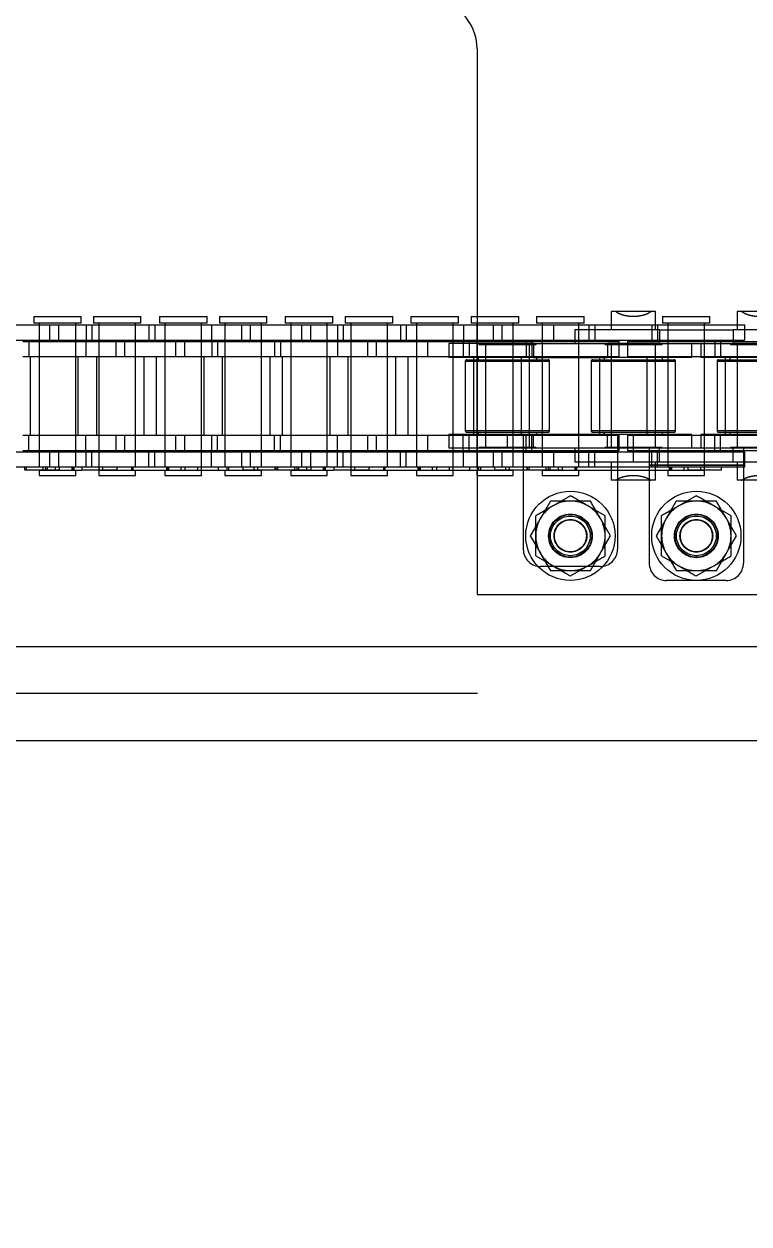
# Model space of a CAD drawing. Header units: metres. Extents: x 0 to 21025, y 0 to 14850.
# Drawn here: x 6137.6 to 6210.7, y 8997.9 to 9118.9 of the extents above; entities that cross this region are included whole.
import ezdxf

# ---------------------------------------------------------------- set-up
doc = ezdxf.new("R2010")
doc.units = ezdxf.units.M
doc.header["$LTSCALE"] = 25
doc.linetypes.add('HIDDEN2', pattern=[4.7625, 3.175, -1.5875])
for name, color, linetype in [('SL1', 8, 'Continuous'), ('SL4', 4, 'Continuous'), ('ST1', 7, 'HIDDEN2')]:
    doc.layers.add(name, color=color, linetype=linetype)

msp = doc.modelspace()

# ---------------------------------------------------------------- linework, layer by layer
at = {"layer": 'SL1'}
for radius, start, end in [(1770.7, 148.748969, 196.991383), (1764.35, 149.040337, 197.163636), (1758.35, 149.333401, 197.2484)]:
    msp.add_arc((7692.517, 9091.884), radius, start, end, dxfattribs=at)
at = {"layer": 'SL4'}
for p, q in [((5540.514, 9056.144), (6330.277, 9056.144)), ((6490.517, 9046.619), (5540.514, 9046.619))]:
    msp.add_line(p, q, dxfattribs=at)
at = {"layer": 'ST1'}
for p, q in [((6183.269, 9116.384), (6183.269, 9061.384)), ((6197.249, 9089.884), (6196.804, 9089.884)), ((6196.804, 9089.884), (6196.804, 9088.059)), ((6200.809, 9089.884), (6197.249, 9089.884)), ((6201.254, 9089.884), (6200.809, 9089.884)), ((6201.254, 9088.059), (6201.254, 9089.884)), ((6209.949, 9089.884), (6209.504, 9089.884)), ((6209.504, 9089.884), (6209.504, 9088.059)), ((6213.509, 9089.884), (6209.949, 9089.884)), ((6138.562, 9089.384), (6143.359, 9089.384)), ((6138.562, 9089.384), (6138.562, 9088.725)), ((6138.567, 9088.725), (6138.562, 9088.725)), ((6143.359, 9088.725), (6138.567, 9088.725)), ((6139.116, 9088.725), (6139.116, 9074.227)), ((6142.806, 9074.227), (6142.806, 9088.725)), ((6143.359, 9088.725), (6143.359, 9089.384)), ((6144.578, 9089.384), (6149.375, 9089.384)), ((6144.578, 9089.384), (6144.578, 9088.725)), ((6149.375, 9088.725), (6144.578, 9088.725)), ((6145.131, 9088.725), (6145.131, 9074.227)), ((6148.821, 9074.227), (6148.821, 9088.725)), ((6149.375, 9088.725), (6149.375, 9089.384)), ((6151.241, 9089.384), (6156.038, 9089.384)), ((6151.241, 9089.384), (6151.241, 9088.725)), ((6151.245, 9088.725), (6151.241, 9088.725)), ((6156.038, 9088.725), (6151.245, 9088.725)), ((6151.794, 9088.725), (6151.794, 9074.227)), ((6155.484, 9074.227), (6155.484, 9088.725)), ((6156.038, 9088.725), (6156.038, 9089.384)), ((6157.278, 9089.384), (6162.075, 9089.384)), ((6157.278, 9089.384), (6157.278, 9088.725)), ((6162.075, 9088.725), (6157.278, 9088.725)), ((6157.831, 9088.725), (6157.831, 9074.227)), ((6161.521, 9074.227), (6161.521, 9088.725)), ((6162.075, 9088.725), (6162.075, 9089.384)), ((6163.919, 9089.384), (6168.716, 9089.384)), ((6163.919, 9089.384), (6163.919, 9088.725)), ((6163.923, 9088.725), (6163.919, 9088.725)), ((6168.716, 9088.725), (6163.923, 9088.725)), ((6164.472, 9088.725), (6164.472, 9074.227)), ((6168.162, 9074.227), (6168.162, 9088.725)), ((6168.716, 9088.725), (6168.716, 9089.384)), ((6169.978, 9089.384), (6174.775, 9089.384)), ((6169.978, 9089.384), (6169.978, 9088.725)), ((6174.775, 9088.725), (6169.978, 9088.725)), ((6170.531, 9088.725), (6170.531, 9074.227)), ((6174.221, 9074.227), (6174.221, 9088.725)), ((6174.775, 9088.725), (6174.775, 9089.384)), ((6176.597, 9089.384), (6181.394, 9089.384)), ((6176.597, 9089.384), (6176.597, 9088.725)), ((6176.601, 9088.725), (6176.597, 9088.725)), ((6181.394, 9088.725), (6176.601, 9088.725)), ((6177.151, 9088.725), (6177.151, 9074.227)), ((6180.841, 9074.227), (6180.841, 9088.725)), ((6181.394, 9088.725), (6181.394, 9089.384)), ((6182.678, 9089.384), (6187.475, 9089.384)), ((6182.678, 9089.384), (6182.678, 9088.725)), ((6187.475, 9088.725), (6182.678, 9088.725)), ((6183.231, 9088.725), (6183.231, 9074.227)), ((6186.921, 9074.227), (6186.921, 9088.725)), ((6187.475, 9088.725), (6187.475, 9089.384)), ((6189.275, 9089.384), (6194.072, 9089.384)), ((6189.275, 9089.384), (6189.275, 9088.725)), ((6189.28, 9088.725), (6189.275, 9088.725)), ((6194.072, 9088.725), (6189.28, 9088.725)), ((6189.829, 9088.725), (6189.829, 9074.227)), ((6193.519, 9074.227), (6193.519, 9088.725)), ((6194.072, 9088.725), (6194.072, 9089.384)), ((6201.954, 9089.384), (6206.751, 9089.384)), ((6201.954, 9089.384), (6201.954, 9088.725)), ((6201.958, 9088.725), (6201.954, 9088.725)), ((6206.751, 9088.725), (6201.958, 9088.725)), ((6202.507, 9088.725), (6202.507, 9074.227)), ((6206.197, 9074.227), (6206.197, 9088.725)), ((6206.751, 9088.725), (6206.751, 9089.384)), ((6131.101, 9088.541), (6140.196, 9088.541)), ((6139.116, 9088.541), (6139.116, 9087.021)), ((6140.196, 9088.541), (6141.056, 9088.541)), ((6140.196, 9087.021), (6140.196, 9088.541)), ((6141.056, 9088.541), (6150.151, 9088.541)), ((6141.056, 9088.541), (6141.056, 9087.021)), ((6142.806, 9087.021), (6142.806, 9088.541)), ((6143.838, 9088.541), (6143.838, 9087.021)), ((6144.423, 9088.541), (6144.423, 9087.021)), ((6145.131, 9088.541), (6145.131, 9087.021)), ((6148.821, 9087.021), (6148.821, 9088.541)), ((6150.151, 9088.541), (6150.151, 9087.021)), ((6150.151, 9088.541), (6156.501, 9088.541)), ((6150.178, 9088.541), (6150.178, 9087.021)), ((6150.762, 9088.541), (6150.762, 9087.021)), ((6151.794, 9088.541), (6151.794, 9087.021)), ((6155.484, 9087.021), (6155.484, 9088.541)), ((6156.501, 9088.541), (6156.501, 9087.021)), ((6156.501, 9088.541), (6165.596, 9088.541)), ((6157.831, 9088.541), (6157.831, 9087.021)), ((6159.559, 9087.021), (6159.559, 9088.541)), ((6160.397, 9088.541), (6160.397, 9087.021)), ((6161.521, 9087.021), (6161.521, 9088.541)), ((6164.472, 9088.541), (6164.472, 9087.021)), ((6165.596, 9088.541), (6166.456, 9088.541)), ((6165.596, 9087.021), (6165.596, 9088.541)), ((6166.456, 9088.541), (6175.551, 9088.541)), ((6166.456, 9088.541), (6166.456, 9087.021)), ((6168.162, 9087.021), (6168.162, 9088.541)), ((6169.195, 9088.541), (6169.195, 9087.021)), ((6169.779, 9088.541), (6169.779, 9087.021)), ((6170.531, 9088.541), (6170.531, 9087.021)), ((6174.221, 9087.021), (6174.221, 9088.541)), ((6175.534, 9088.541), (6175.534, 9087.021)), ((6175.551, 9088.541), (6175.551, 9087.021)), ((6175.551, 9088.541), (6181.901, 9088.541)), ((6176.118, 9088.541), (6176.118, 9087.021)), ((6177.151, 9088.541), (6177.151, 9087.021)), ((6180.841, 9087.021), (6180.841, 9088.541)), ((6181.901, 9088.541), (6181.901, 9087.021)), ((6181.901, 9088.541), (6190.996, 9088.541)), ((6183.231, 9088.541), (6183.231, 9087.021)), ((6184.916, 9087.021), (6184.916, 9088.541)), ((6185.754, 9088.541), (6185.754, 9087.021)), ((6186.921, 9087.021), (6186.921, 9088.541)), ((6189.829, 9088.541), (6189.829, 9087.021)), ((6190.996, 9088.541), (6195.136, 9088.541)), ((6190.996, 9087.021), (6190.996, 9088.541)), ((6201.651, 9088.059), (6193.124, 9088.059)), ((6193.124, 9088.059), (6193.124, 9086.659)), ((6193.519, 9087.021), (6193.519, 9088.541)), ((6194.551, 9088.541), (6194.551, 9087.021)), ((6195.136, 9088.541), (6195.136, 9087.021)), ((6195.136, 9088.541), (6201.475, 9088.541)), ((6200.891, 9088.541), (6200.891, 9087.021)), ((6201.475, 9088.541), (6201.475, 9087.021)), ((6201.475, 9088.541), (6210.272, 9088.541)), ((6201.651, 9088.059), (6201.651, 9086.659)), ((6201.651, 9088.059), (6201.651, 9086.659)), ((6201.651, 9088.059), (6209.107, 9088.059)), ((6202.507, 9088.541), (6202.507, 9087.021)), ((6206.197, 9087.021), (6206.197, 9088.541)), ((6209.107, 9088.059), (6209.107, 9086.659)), ((6209.107, 9088.059), (6209.107, 9086.659)), ((6217.634, 9088.059), (6209.107, 9088.059)), ((6210.272, 9087.021), (6210.272, 9088.541)), ((6131.101, 9087.021), (6140.196, 9087.021)), ((6137.451, 9086.869), (6143.801, 9086.869)), ((6138.083, 9086.869), (6138.083, 9085.349)), ((6139.116, 9086.869), (6139.116, 9085.349)), ((6140.196, 9087.021), (6141.056, 9087.021)), ((6141.056, 9087.021), (6150.151, 9087.021)), ((6142.806, 9085.349), (6142.806, 9086.869)), ((6143.801, 9086.869), (6143.801, 9085.349)), ((6143.801, 9086.869), (6152.896, 9086.869)), ((6145.131, 9086.869), (6145.131, 9085.349)), ((6146.881, 9085.349), (6146.881, 9086.869)), ((6147.719, 9086.869), (6147.719, 9085.349)), ((6148.821, 9085.349), (6148.821, 9086.869)), ((6150.151, 9087.021), (6156.501, 9087.021)), ((6151.794, 9086.869), (6151.794, 9085.349)), ((6152.896, 9086.869), (6153.756, 9086.869)), ((6152.896, 9085.349), (6152.896, 9086.869)), ((6153.756, 9086.869), (6162.851, 9086.869)), ((6153.756, 9086.869), (6153.756, 9085.349)), ((6155.484, 9085.349), (6155.484, 9086.869)), ((6156.501, 9087.021), (6165.596, 9087.021)), ((6156.517, 9086.869), (6156.517, 9085.349)), ((6157.101, 9086.869), (6157.101, 9085.349)), ((6157.831, 9086.869), (6157.831, 9085.349)), ((6161.521, 9085.349), (6161.521, 9086.869)), ((6162.851, 9086.869), (6162.851, 9085.349)), ((6162.851, 9086.869), (6169.201, 9086.869)), ((6162.856, 9086.869), (6162.856, 9085.349)), ((6163.44, 9086.869), (6163.44, 9085.349)), ((6164.472, 9086.869), (6164.472, 9085.349)), ((6165.596, 9087.021), (6166.456, 9087.021)), ((6166.456, 9087.021), (6175.551, 9087.021)), ((6168.162, 9085.349), (6168.162, 9086.869)), ((6169.201, 9086.869), (6169.201, 9085.349)), ((6169.201, 9086.869), (6178.296, 9086.869)), ((6170.531, 9086.869), (6170.531, 9085.349)), ((6172.237, 9085.349), (6172.237, 9086.869)), ((6173.076, 9086.869), (6173.076, 9085.349)), ((6174.221, 9085.349), (6174.221, 9086.869)), ((6175.551, 9087.021), (6181.901, 9087.021)), ((6177.151, 9086.869), (6177.151, 9085.349)), ((6178.296, 9086.869), (6182.457, 9086.869)), ((6178.296, 9085.349), (6178.296, 9086.869)), ((6188.951, 9086.659), (6180.424, 9086.659)), ((6180.424, 9086.659), (6180.424, 9085.259)), ((6180.841, 9085.349), (6180.841, 9086.869)), ((6181.873, 9086.869), (6181.873, 9085.349)), ((6181.901, 9087.021), (6190.996, 9087.021)), ((6182.457, 9086.869), (6182.457, 9085.349)), ((6182.457, 9086.869), (6188.797, 9086.869)), ((6183.437, 9086.659), (6183.437, 9086.57)), ((6183.526, 9086.659), (6183.437, 9086.57)), ((6183.437, 9086.57), (6189.222, 9086.57)), ((6184.015, 9086.659), (6184.104, 9086.57)), ((6184.104, 9086.57), (6184.104, 9076.198)), ((6188.212, 9086.869), (6188.212, 9085.349)), ((6188.554, 9086.57), (6188.643, 9086.659)), ((6188.554, 9076.198), (6188.554, 9086.57)), ((6188.797, 9086.869), (6188.797, 9085.349)), ((6188.797, 9086.869), (6197.594, 9086.869)), ((6188.951, 9086.659), (6188.951, 9085.259)), ((6188.951, 9086.659), (6188.951, 9085.259)), ((6188.951, 9086.659), (6196.407, 9086.659)), ((6189.222, 9086.57), (6189.133, 9086.659)), ((6189.222, 9086.57), (6189.222, 9086.659)), ((6189.829, 9086.869), (6189.829, 9085.349)), ((6190.996, 9087.021), (6195.136, 9087.021)), ((6193.519, 9085.349), (6193.519, 9086.869)), ((6195.136, 9087.021), (6201.475, 9087.021)), ((6196.137, 9086.659), (6196.137, 9086.57)), ((6196.226, 9086.659), (6196.137, 9086.57)), ((6196.137, 9086.57), (6201.922, 9086.57)), ((6201.651, 9086.659), (6196.407, 9086.659)), ((6196.407, 9086.659), (6196.407, 9085.259)), ((6196.407, 9086.659), (6196.407, 9085.259)), ((6196.715, 9086.659), (6196.804, 9086.57)), ((6196.804, 9086.659), (6196.804, 9076.109)), ((6196.804, 9086.57), (6196.804, 9076.198)), ((6197.594, 9085.349), (6197.594, 9086.869)), ((6198.432, 9086.869), (6207.814, 9086.869)), ((6198.432, 9086.869), (6198.432, 9085.349)), ((6201.254, 9076.109), (6201.254, 9086.659)), ((6201.254, 9086.57), (6201.343, 9086.659)), ((6201.254, 9076.198), (6201.254, 9086.57)), ((6201.475, 9087.021), (6210.272, 9087.021)), ((6201.651, 9086.659), (6209.107, 9086.659)), ((6201.922, 9086.57), (6201.833, 9086.659)), ((6201.922, 9086.57), (6201.922, 9086.659)), ((6202.507, 9086.869), (6202.507, 9085.349)), ((6204.934, 9085.259), (6204.934, 9086.659)), ((6205.824, 9086.659), (6205.824, 9085.259)), ((6206.197, 9085.349), (6206.197, 9086.869)), ((6207.23, 9086.869), (6207.23, 9085.349)), ((6207.814, 9086.869), (6207.814, 9085.349)), ((6207.814, 9086.869), (6214.153, 9086.869)), ((6208.837, 9086.659), (6208.837, 9086.57)), ((6208.926, 9086.659), (6208.837, 9086.57)), ((6208.837, 9086.57), (6214.622, 9086.57)), ((6214.351, 9086.659), (6209.107, 9086.659)), ((6209.415, 9086.659), (6209.504, 9086.57)), ((6209.504, 9086.659), (6209.504, 9076.109)), ((6209.504, 9086.57), (6209.504, 9076.198)), ((6137.451, 9085.349), (6143.801, 9085.349)), ((6138.236, 9077.419), (6138.236, 9085.349)), ((6139.116, 9085.349), (6139.116, 9077.419)), ((6142.806, 9077.419), (6142.806, 9085.349)), ((6143.016, 9085.349), (6143.016, 9077.419)), ((6143.801, 9085.349), (6152.896, 9085.349)), ((6144.921, 9077.419), (6144.921, 9085.349)), ((6145.131, 9085.349), (6145.131, 9077.419)), ((6148.821, 9077.419), (6148.821, 9085.349)), ((6149.679, 9085.349), (6149.679, 9077.419)), ((6150.936, 9077.419), (6150.936, 9085.349)), ((6151.794, 9085.349), (6151.794, 9077.419)), ((6152.896, 9085.349), (6153.756, 9085.349)), ((6153.756, 9085.349), (6162.851, 9085.349)), ((6155.484, 9077.419), (6155.484, 9085.349)), ((6155.716, 9085.349), (6155.716, 9077.419)), ((6157.599, 9077.419), (6157.599, 9085.349)), ((6157.831, 9085.349), (6157.831, 9077.419)), ((6161.521, 9077.419), (6161.521, 9085.349)), ((6162.357, 9085.349), (6162.357, 9077.419)), ((6162.851, 9085.349), (6169.201, 9085.349)), ((6163.636, 9077.419), (6163.636, 9085.349)), ((6164.472, 9085.349), (6164.472, 9077.419)), ((6168.162, 9077.419), (6168.162, 9085.349)), ((6168.416, 9085.349), (6168.416, 9077.419)), ((6169.201, 9085.349), (6178.296, 9085.349)), ((6170.277, 9077.419), (6170.277, 9085.349)), ((6170.531, 9085.349), (6170.531, 9077.419)), ((6174.221, 9077.419), (6174.221, 9085.349)), ((6175.036, 9085.349), (6175.036, 9077.419)), ((6176.336, 9077.419), (6176.336, 9085.349)), ((6177.151, 9085.349), (6177.151, 9077.419)), ((6178.296, 9085.349), (6182.457, 9085.349)), ((6188.951, 9085.259), (6180.424, 9085.259)), ((6180.841, 9077.419), (6180.841, 9085.349)), ((6182.457, 9085.349), (6188.797, 9085.349)), ((6182.956, 9077.419), (6182.956, 9085.349)), ((6183.374, 9085.259), (6183.374, 9085.034)), ((6187.714, 9085.349), (6187.714, 9077.419)), ((6188.797, 9085.349), (6197.594, 9085.349)), ((6188.951, 9085.259), (6196.407, 9085.259)), ((6189.284, 9085.034), (6189.284, 9085.259)), ((6189.829, 9085.349), (6189.829, 9077.419)), ((6193.519, 9077.419), (6193.519, 9085.349)), ((6195.634, 9077.419), (6195.634, 9085.349)), ((6196.074, 9085.259), (6196.074, 9085.034)), ((6204.934, 9085.259), (6196.407, 9085.259)), ((6198.432, 9085.349), (6207.814, 9085.349)), ((6200.392, 9085.349), (6200.392, 9077.419)), ((6201.984, 9085.034), (6201.984, 9085.259)), ((6202.507, 9085.349), (6202.507, 9077.419)), ((6214.351, 9085.259), (6205.824, 9085.259)), ((6206.197, 9077.419), (6206.197, 9085.349)), ((6207.814, 9085.349), (6214.153, 9085.349)), ((6208.312, 9077.419), (6208.312, 9085.349)), ((6208.774, 9085.259), (6208.774, 9085.034)), ((6182.074, 9084.879), (6190.537, 9084.879)), ((6182.074, 9084.879), (6182.074, 9077.888)), ((6182.229, 9085.034), (6190.429, 9085.034)), ((6190.584, 9077.888), (6190.584, 9084.879)), ((6194.774, 9084.879), (6203.237, 9084.879)), ((6194.774, 9084.879), (6194.774, 9077.888)), ((6194.929, 9085.034), (6203.129, 9085.034)), ((6203.284, 9077.888), (6203.284, 9084.879)), ((6207.474, 9084.879), (6215.937, 9084.879)), ((6207.474, 9084.879), (6207.474, 9077.888)), ((6207.629, 9085.034), (6215.829, 9085.034)), ((6182.074, 9077.888), (6190.537, 9077.888)), ((6194.774, 9077.888), (6203.237, 9077.888)), ((6207.474, 9077.888), (6215.937, 9077.888)), ((6137.451, 9077.419), (6143.801, 9077.419)), ((6138.083, 9075.899), (6138.083, 9077.419)), ((6139.116, 9077.419), (6139.116, 9075.899)), ((6142.806, 9075.899), (6142.806, 9077.419)), ((6143.801, 9075.899), (6143.801, 9077.419)), ((6143.801, 9077.419), (6152.896, 9077.419)), ((6145.131, 9077.419), (6145.131, 9075.899)), ((6146.881, 9075.899), (6146.881, 9077.419)), ((6147.719, 9077.419), (6147.719, 9075.899)), ((6148.821, 9075.899), (6148.821, 9077.419)), ((6151.794, 9077.419), (6151.794, 9075.899)), ((6152.896, 9077.419), (6153.756, 9077.419)), ((6152.896, 9075.899), (6152.896, 9077.419)), ((6153.756, 9077.419), (6162.851, 9077.419)), ((6153.756, 9077.419), (6153.756, 9075.899)), ((6155.484, 9075.899), (6155.484, 9077.419)), ((6156.517, 9075.899), (6156.517, 9077.419)), ((6157.101, 9075.899), (6157.101, 9077.419)), ((6157.831, 9077.419), (6157.831, 9075.899)), ((6161.521, 9075.899), (6161.521, 9077.419)), ((6162.851, 9075.899), (6162.851, 9077.419)), ((6162.851, 9077.419), (6169.201, 9077.419)), ((6162.856, 9075.899), (6162.856, 9077.419)), ((6163.44, 9075.899), (6163.44, 9077.419)), ((6164.472, 9077.419), (6164.472, 9075.899)), ((6168.162, 9075.899), (6168.162, 9077.419)), ((6169.201, 9075.899), (6169.201, 9077.419)), ((6169.201, 9077.419), (6178.296, 9077.419)), ((6170.531, 9077.419), (6170.531, 9075.899)), ((6172.237, 9075.899), (6172.237, 9077.419)), ((6173.076, 9077.419), (6173.076, 9075.899)), ((6174.221, 9075.899), (6174.221, 9077.419)), ((6177.151, 9077.419), (6177.151, 9075.899)), ((6178.296, 9077.419), (6182.457, 9077.419)), ((6178.296, 9075.899), (6178.296, 9077.419)), ((6186.329, 9077.509), (6180.424, 9077.509)), ((6180.424, 9077.509), (6180.424, 9076.109)), ((6180.841, 9075.899), (6180.841, 9077.419)), ((6181.873, 9075.899), (6181.873, 9077.419)), ((6182.229, 9077.733), (6190.429, 9077.733)), ((6182.457, 9075.899), (6182.457, 9077.419)), ((6182.457, 9077.419), (6188.797, 9077.419)), ((6183.374, 9077.733), (6183.374, 9077.509)), ((6186.329, 9076.109), (6186.329, 9077.509)), ((6187.929, 9077.509), (6186.329, 9077.509)), ((6197.429, 9077.509), (6187.929, 9077.509)), ((6187.929, 9077.509), (6187.929, 9075.759)), ((6188.212, 9075.899), (6188.212, 9077.419)), ((6188.797, 9075.899), (6188.797, 9077.419)), ((6188.797, 9077.419), (6197.594, 9077.419)), ((6188.951, 9076.109), (6188.951, 9077.509)), ((6189.284, 9077.509), (6189.284, 9077.733)), ((6189.829, 9077.419), (6189.829, 9075.899)), ((6193.519, 9075.899), (6193.519, 9077.419)), ((6194.929, 9077.733), (6203.129, 9077.733)), ((6196.074, 9077.733), (6196.074, 9077.509)), ((6196.407, 9076.109), (6196.407, 9077.509)), ((6197.429, 9077.509), (6197.429, 9075.759)), ((6199.029, 9077.509), (6197.429, 9077.509)), ((6197.594, 9075.899), (6197.594, 9077.419)), ((6198.432, 9077.419), (6207.814, 9077.419)), ((6198.432, 9077.419), (6198.432, 9075.899)), ((6199.029, 9076.109), (6199.029, 9077.509)), ((6204.934, 9077.509), (6199.029, 9077.509)), ((6201.984, 9077.509), (6201.984, 9077.733)), ((6202.507, 9077.419), (6202.507, 9075.899)), ((6204.934, 9076.109), (6204.934, 9077.509)), ((6211.729, 9077.509), (6205.824, 9077.509)), ((6205.824, 9077.509), (6205.824, 9076.109)), ((6206.197, 9075.899), (6206.197, 9077.419)), ((6207.23, 9075.899), (6207.23, 9077.419)), ((6207.629, 9077.733), (6215.829, 9077.733)), ((6207.814, 9075.899), (6207.814, 9077.419)), ((6207.814, 9077.419), (6214.153, 9077.419)), ((6208.774, 9077.733), (6208.774, 9077.509)), ((6131.101, 9075.747), (6140.196, 9075.747)), ((6137.451, 9075.899), (6143.801, 9075.899)), ((6139.116, 9075.747), (6139.116, 9074.227)), ((6140.196, 9075.747), (6141.056, 9075.747)), ((6140.196, 9074.227), (6140.196, 9075.747)), ((6141.056, 9075.747), (6150.151, 9075.747)), ((6141.056, 9075.747), (6141.056, 9074.227)), ((6142.806, 9074.227), (6142.806, 9075.747)), ((6143.801, 9075.899), (6152.896, 9075.899)), ((6143.838, 9074.227), (6143.838, 9075.747)), ((6144.423, 9074.227), (6144.423, 9075.747)), ((6145.131, 9075.747), (6145.131, 9073.894)), ((6148.821, 9074.227), (6148.821, 9075.747)), ((6150.151, 9074.227), (6150.151, 9075.747)), ((6150.151, 9075.747), (6156.501, 9075.747)), ((6150.178, 9074.227), (6150.178, 9075.747)), ((6150.762, 9074.227), (6150.762, 9075.747)), ((6151.794, 9075.747), (6151.794, 9074.227)), ((6152.896, 9075.899), (6153.756, 9075.899)), ((6153.756, 9075.899), (6162.851, 9075.899)), ((6155.484, 9073.894), (6155.484, 9075.747)), ((6156.501, 9074.227), (6156.501, 9075.747)), ((6156.501, 9075.747), (6165.596, 9075.747)), ((6157.831, 9075.747), (6157.831, 9074.227)), ((6159.559, 9074.227), (6159.559, 9075.747)), ((6160.397, 9075.747), (6160.397, 9074.227)), ((6161.521, 9074.227), (6161.521, 9075.747)), ((6162.851, 9075.899), (6169.201, 9075.899)), ((6164.472, 9075.747), (6164.472, 9074.227)), ((6165.596, 9075.747), (6166.456, 9075.747)), ((6165.596, 9074.227), (6165.596, 9075.747)), ((6166.456, 9075.747), (6175.551, 9075.747)), ((6166.456, 9075.747), (6166.456, 9074.227)), ((6168.162, 9074.227), (6168.162, 9075.747)), ((6169.195, 9074.227), (6169.195, 9075.747)), ((6169.201, 9075.899), (6178.296, 9075.899)), ((6169.779, 9074.227), (6169.779, 9075.747)), ((6170.531, 9075.747), (6170.531, 9073.894)), ((6174.221, 9074.227), (6174.221, 9075.747)), ((6175.534, 9074.227), (6175.534, 9075.747)), ((6175.551, 9074.227), (6175.551, 9075.747)), ((6175.551, 9075.747), (6181.901, 9075.747)), ((6176.118, 9074.227), (6176.118, 9075.747)), ((6177.151, 9075.747), (6177.151, 9074.227)), ((6178.296, 9075.899), (6182.457, 9075.899)), ((6186.329, 9076.109), (6180.424, 9076.109)), ((6180.841, 9073.894), (6180.841, 9075.747)), ((6181.901, 9074.227), (6181.901, 9075.747)), ((6181.901, 9075.747), (6190.996, 9075.747)), ((6182.457, 9075.899), (6188.797, 9075.899)), ((6183.231, 9075.747), (6183.231, 9074.227)), ((6189.222, 9076.198), (6183.437, 9076.198)), ((6183.437, 9076.198), (6183.437, 9076.109)), ((6183.437, 9076.198), (6183.526, 9076.109)), ((6184.104, 9076.198), (6184.015, 9076.109)), ((6184.916, 9074.227), (6184.916, 9075.747)), ((6185.754, 9075.747), (6185.754, 9074.227)), ((6187.929, 9076.109), (6186.329, 9076.109)), ((6186.921, 9074.227), (6186.921, 9075.747)), ((6197.429, 9076.109), (6187.929, 9076.109)), ((6197.429, 9075.759), (6187.929, 9075.759)), ((6187.929, 9075.759), (6187.929, 9065.934)), ((6197.429, 9075.671), (6187.929, 9075.671)), ((6188.643, 9076.109), (6188.554, 9076.198)), ((6188.797, 9075.899), (6197.594, 9075.899)), ((6189.133, 9076.109), (6189.222, 9076.198)), ((6189.222, 9076.109), (6189.222, 9076.198)), ((6189.829, 9075.747), (6189.829, 9074.227)), ((6190.996, 9075.747), (6195.136, 9075.747)), ((6190.996, 9074.227), (6190.996, 9075.747)), ((6193.124, 9076.109), (6193.124, 9074.709)), ((6193.519, 9074.227), (6193.519, 9075.747)), ((6194.551, 9074.227), (6194.551, 9075.747)), ((6195.136, 9074.227), (6195.136, 9075.747)), ((6195.136, 9075.747), (6201.475, 9075.747)), ((6201.922, 9076.198), (6196.137, 9076.198)), ((6196.137, 9076.198), (6196.226, 9076.109)), ((6196.137, 9076.198), (6196.137, 9076.109)), ((6196.804, 9076.198), (6196.715, 9076.109)), ((6199.029, 9076.109), (6197.429, 9076.109)), ((6197.429, 9075.759), (6197.429, 9065.934)), ((6198.432, 9075.899), (6207.814, 9075.899)), ((6199.029, 9074.709), (6199.029, 9076.109)), ((6200.629, 9076.109), (6199.029, 9076.109)), ((6210.129, 9076.109), (6200.629, 9076.109)), ((6200.629, 9076.109), (6200.629, 9074.359)), ((6200.891, 9074.227), (6200.891, 9075.747)), ((6201.343, 9076.109), (6201.254, 9076.198)), ((6201.475, 9074.227), (6201.475, 9075.747)), ((6201.475, 9075.747), (6210.272, 9075.747)), ((6201.651, 9074.709), (6201.651, 9076.109)), ((6201.833, 9076.109), (6201.922, 9076.198)), ((6201.922, 9076.109), (6201.922, 9076.198)), ((6202.507, 9075.747), (6202.507, 9074.227)), ((6206.197, 9073.894), (6206.197, 9075.747)), ((6207.814, 9075.899), (6214.153, 9075.899)), ((6214.622, 9076.198), (6208.837, 9076.198)), ((6208.837, 9076.198), (6208.926, 9076.109)), ((6208.837, 9076.198), (6208.837, 9076.109)), ((6209.107, 9074.709), (6209.107, 9076.109)), ((6209.504, 9076.198), (6209.415, 9076.109)), ((6210.129, 9076.109), (6210.129, 9074.359)), ((6211.729, 9076.109), (6210.129, 9076.109)), ((6210.272, 9074.227), (6210.272, 9075.747)), ((6131.101, 9074.227), (6140.196, 9074.227)), ((6137.649, 9073.894), (6137.649, 9074.227)), ((6137.822, 9073.894), (6137.822, 9074.227)), ((6139.485, 9074.227), (6139.485, 9073.858)), ((6139.77, 9073.894), (6139.77, 9074.227)), ((6139.942, 9073.894), (6139.942, 9074.227)), ((6140.196, 9074.227), (6141.056, 9074.227)), ((6140.753, 9073.894), (6140.753, 9074.227)), ((6141.056, 9074.227), (6150.151, 9074.227)), ((6141.169, 9073.894), (6141.169, 9074.227)), ((6142.437, 9073.858), (6142.437, 9074.227)), ((6142.525, 9073.894), (6142.525, 9074.227)), ((6142.629, 9073.894), (6142.629, 9074.227)), ((6143.424, 9074.227), (6143.424, 9073.894)), ((6145.5, 9074.227), (6145.5, 9073.858)), ((6146.976, 9073.894), (6146.976, 9074.227)), ((6148.452, 9073.858), (6148.452, 9074.227)), ((6148.595, 9073.894), (6148.595, 9074.227)), ((6150.151, 9074.227), (6156.501, 9074.227)), ((6151.971, 9073.894), (6151.971, 9074.227)), ((6152.075, 9073.894), (6152.075, 9074.227)), ((6152.163, 9074.227), (6152.163, 9073.858)), ((6153.432, 9073.894), (6153.432, 9074.227)), ((6153.847, 9073.894), (6153.847, 9074.227)), ((6155.115, 9073.858), (6155.115, 9074.227)), ((6156.501, 9074.227), (6165.596, 9074.227)), ((6157.191, 9073.894), (6157.191, 9074.227)), ((6158.057, 9073.894), (6158.057, 9074.227)), ((6158.2, 9074.227), (6158.2, 9073.858)), ((6159.676, 9073.894), (6159.676, 9074.227)), ((6160.783, 9073.894), (6160.783, 9074.227)), ((6161.152, 9073.858), (6161.152, 9074.227)), ((6162.907, 9073.894), (6162.907, 9074.227)), ((6163.006, 9073.894), (6163.006, 9074.227)), ((6163.178, 9073.894), (6163.178, 9074.227)), ((6164.841, 9074.227), (6164.841, 9073.858)), ((6165.126, 9073.894), (6165.126, 9074.227)), ((6165.299, 9073.894), (6165.299, 9074.227)), ((6165.596, 9074.227), (6166.456, 9074.227)), ((6166.11, 9073.894), (6166.11, 9074.227)), ((6166.456, 9074.227), (6175.551, 9074.227)), ((6166.525, 9073.894), (6166.525, 9074.227)), ((6167.793, 9073.858), (6167.793, 9074.227)), ((6167.882, 9073.894), (6167.882, 9074.227)), ((6167.985, 9073.894), (6167.985, 9074.227)), ((6168.824, 9074.227), (6168.824, 9073.894)), ((6170.9, 9074.227), (6170.9, 9073.858)), ((6172.376, 9073.894), (6172.376, 9074.227)), ((6173.852, 9073.858), (6173.852, 9074.227)), ((6173.995, 9073.894), (6173.995, 9074.227)), ((6175.551, 9074.227), (6181.901, 9074.227)), ((6177.328, 9073.894), (6177.328, 9074.227)), ((6177.431, 9073.894), (6177.431, 9074.227)), ((6177.52, 9074.227), (6177.52, 9073.858)), ((6178.788, 9073.894), (6178.788, 9074.227)), ((6179.203, 9073.894), (6179.203, 9074.227)), ((6180.472, 9073.858), (6180.472, 9074.227)), ((6181.901, 9074.227), (6190.996, 9074.227)), ((6182.548, 9073.894), (6182.548, 9074.227)), ((6183.457, 9073.894), (6183.457, 9074.227)), ((6183.6, 9074.227), (6183.6, 9073.858)), ((6185.076, 9073.894), (6185.076, 9074.227)), ((6186.183, 9073.894), (6186.183, 9074.227)), ((6186.552, 9073.858), (6186.552, 9074.227)), ((6188.307, 9073.894), (6188.307, 9074.227)), ((6188.362, 9073.894), (6188.362, 9074.227)), ((6188.535, 9073.894), (6188.535, 9074.227)), ((6190.198, 9074.227), (6190.198, 9073.858)), ((6190.483, 9073.894), (6190.483, 9074.227)), ((6190.655, 9073.894), (6190.655, 9074.227)), ((6190.996, 9074.227), (6195.136, 9074.227)), ((6191.466, 9073.894), (6191.466, 9074.227)), ((6191.882, 9073.894), (6191.882, 9074.227)), ((6199.029, 9074.709), (6193.124, 9074.709)), ((6193.15, 9073.858), (6193.15, 9074.227)), ((6193.239, 9073.894), (6193.239, 9074.227)), ((6193.342, 9073.894), (6193.342, 9074.227)), ((6195.136, 9074.227), (6201.475, 9074.227)), ((6196.804, 9074.709), (6196.804, 9072.884)), ((6200.629, 9074.709), (6199.029, 9074.709)), ((6210.129, 9074.709), (6200.629, 9074.709)), ((6210.129, 9074.396), (6200.629, 9074.396)), ((6210.129, 9074.359), (6200.629, 9074.359)), ((6200.629, 9074.359), (6200.629, 9064.534)), ((6201.254, 9072.884), (6201.254, 9074.709)), ((6201.475, 9074.227), (6210.272, 9074.227)), ((6202.684, 9073.894), (6202.684, 9074.227)), ((6202.788, 9073.894), (6202.788, 9074.227)), ((6202.876, 9074.227), (6202.876, 9073.858)), ((6204.145, 9073.894), (6204.145, 9074.227)), ((6204.56, 9073.894), (6204.56, 9074.227)), ((6205.828, 9073.858), (6205.828, 9074.227)), ((6207.904, 9073.894), (6207.904, 9074.227)), ((6209.504, 9074.709), (6209.504, 9072.884)), ((6211.729, 9074.709), (6210.129, 9074.709)), ((6210.129, 9074.359), (6210.129, 9064.534)), ((6137.822, 9073.894), (6137.649, 9073.894)), ((6141.169, 9073.894), (6137.822, 9073.894)), ((6142.806, 9073.858), (6139.116, 9073.858)), ((6139.116, 9073.858), (6139.116, 9073.384)), ((6139.116, 9073.384), (6142.806, 9073.384)), ((6141.169, 9073.894), (6143.424, 9073.894)), ((6142.806, 9073.384), (6142.806, 9073.858)), ((6146.976, 9073.894), (6143.424, 9073.894)), ((6148.821, 9073.858), (6145.131, 9073.858)), ((6145.131, 9073.858), (6145.131, 9073.384)), ((6145.131, 9073.384), (6148.821, 9073.384)), ((6146.976, 9073.894), (6159.676, 9073.894)), ((6148.821, 9073.384), (6148.821, 9073.858)), ((6155.484, 9073.858), (6151.794, 9073.858)), ((6151.794, 9073.858), (6151.794, 9073.384)), ((6151.794, 9073.384), (6155.484, 9073.384)), ((6155.484, 9073.384), (6155.484, 9073.858)), ((6161.521, 9073.858), (6157.831, 9073.858)), ((6157.831, 9073.858), (6157.831, 9073.384)), ((6157.831, 9073.384), (6161.521, 9073.384)), ((6162.907, 9073.894), (6159.676, 9073.894)), ((6161.521, 9073.384), (6161.521, 9073.858)), ((6163.178, 9073.894), (6163.006, 9073.894)), ((6166.525, 9073.894), (6163.178, 9073.894)), ((6168.162, 9073.858), (6164.472, 9073.858)), ((6164.472, 9073.858), (6164.472, 9073.384)), ((6164.472, 9073.384), (6168.162, 9073.384)), ((6166.525, 9073.894), (6168.824, 9073.894)), ((6168.162, 9073.384), (6168.162, 9073.858)), ((6172.376, 9073.894), (6168.824, 9073.894)), ((6174.221, 9073.858), (6170.531, 9073.858)), ((6170.531, 9073.858), (6170.531, 9073.384)), ((6170.531, 9073.384), (6174.221, 9073.384)), ((6172.376, 9073.894), (6185.076, 9073.894)), ((6174.221, 9073.384), (6174.221, 9073.858)), ((6180.841, 9073.858), (6177.151, 9073.858)), ((6177.151, 9073.858), (6177.151, 9073.384)), ((6177.151, 9073.384), (6180.841, 9073.384)), ((6180.841, 9073.384), (6180.841, 9073.858)), ((6186.921, 9073.858), (6183.231, 9073.858)), ((6183.231, 9073.858), (6183.231, 9073.384)), ((6183.231, 9073.384), (6186.921, 9073.384)), ((6188.307, 9073.894), (6185.076, 9073.894)), ((6186.921, 9073.384), (6186.921, 9073.858)), ((6188.535, 9073.894), (6188.362, 9073.894)), ((6191.882, 9073.894), (6188.535, 9073.894)), ((6193.519, 9073.858), (6189.829, 9073.858)), ((6189.829, 9073.858), (6189.829, 9073.384)), ((6189.829, 9073.384), (6193.519, 9073.384)), ((6191.882, 9073.894), (6204.56, 9073.894)), ((6193.519, 9073.384), (6193.519, 9073.858)), ((6206.197, 9073.858), (6202.507, 9073.858)), ((6202.507, 9073.858), (6202.507, 9073.384)), ((6202.507, 9073.384), (6206.197, 9073.384)), ((6207.904, 9073.894), (6204.56, 9073.894)), ((6206.197, 9073.384), (6206.197, 9073.858)), ((6197.249, 9072.884), (6196.804, 9072.884)), ((6200.809, 9072.884), (6197.249, 9072.884)), ((6201.254, 9072.884), (6200.809, 9072.884)), ((6209.949, 9072.884), (6209.504, 9072.884)), ((6213.509, 9072.884), (6209.949, 9072.884)), ((6190.658, 9070.784), (6189.648, 9069.034)), ((6192.679, 9071.325), (6190.929, 9070.315)), ((6203.358, 9070.784), (6202.348, 9069.034)), ((6205.379, 9071.325), (6203.629, 9070.315)), ((6196.179, 9069.304), (6194.429, 9070.315)), ((6208.879, 9069.304), (6207.129, 9070.315)), ((6196.721, 9067.284), (6195.71, 9069.034)), ((6209.421, 9067.284), (6208.41, 9069.034)), ((6188.638, 9067.284), (6189.648, 9065.534)), ((6201.338, 9067.284), (6202.348, 9065.534)), ((6189.179, 9065.263), (6190.929, 9064.252)), ((6194.7, 9063.784), (6195.71, 9065.534)), ((6201.879, 9065.263), (6203.629, 9064.252)), ((6207.4, 9063.784), (6208.41, 9065.534)), ((6195.679, 9064.184), (6189.679, 9064.184)), ((6192.679, 9063.242), (6194.429, 9064.252)), ((6205.379, 9063.242), (6207.129, 9064.252)), ((6208.379, 9062.784), (6202.379, 9062.784)), ((6183.269, 9061.384), (6290.989, 9061.384)), ((5540.514, 9056.144), (6330.277, 9056.144)), ((6540.514, 9051.381), (5540.514, 9051.381))]:
    msp.add_line(p, q, dxfattribs=at)
for centre, radius in [((6192.679, 9067.284), 4.5), ((6205.379, 9067.284), 4.5), ((6192.679, 9067.284), 2.2), ((6192.679, 9067.284), 2.15), ((6205.379, 9067.284), 2.2), ((6205.379, 9067.284), 2.15), ((6192.679, 9067.284), 2), ((6192.679, 9067.284), 1.65), ((6192.679, 9067.284), 1.61), ((6205.379, 9067.284), 2), ((6205.379, 9067.284), 1.65), ((6205.379, 9067.284), 1.61)]:
    msp.add_circle(centre, radius, dxfattribs=at)
for centre, radius, start, end in [((6178.269, 9116.384), 5, 0, 90), ((6182.229, 9084.879), 0.155, 90.00001, 180), ((6190.429, 9084.879), 0.155, 0, 89.99999), ((6194.929, 9084.879), 0.155, 90, 180), ((6203.129, 9084.879), 0.155, 0, 90), ((6207.629, 9084.879), 0.155, 90.00001, 180), ((6182.229, 9077.888), 0.155, 180, 269.99999), ((6190.429, 9077.888), 0.155, 270.00001, 0), ((6194.929, 9077.888), 0.155, 180, 270), ((6203.129, 9077.888), 0.155, 270, 0), ((6207.629, 9077.888), 0.155, 180, 269.99999), ((6192.679, 9067.284), 3.5, 90, 150), ((6192.679, 9067.284), 3.5, 30, 90), ((6205.379, 9067.284), 3.5, 90, 150), ((6205.379, 9067.284), 3.5, 30, 90), ((6192.679, 9067.284), 3.5, 150, 210), ((6192.679, 9067.284), 3.5, 330, 30), ((6205.379, 9067.284), 3.5, 150, 210), ((6205.379, 9067.284), 3.5, 330, 30), ((6189.679, 9065.934), 1.75, 180, 270), ((6195.679, 9065.934), 1.75, 270, 0), ((6192.679, 9067.284), 3.5, 210, 270), ((6192.679, 9067.284), 3.5, 270, 330), ((6202.379, 9064.534), 1.75, 180, 270), ((6205.379, 9067.284), 3.5, 210, 270), ((6205.379, 9067.284), 3.5, 270, 330), ((6208.379, 9064.534), 1.75, 270, 0)]:
    msp.add_arc(centre, radius, start, end, dxfattribs=at)
for points, knots in [([(6200.809, 9089.884), (6200.698, 9089.812), (6200.479, 9089.67), (6200.039, 9089.513), (6199.55, 9089.413), (6199.029, 9089.379), (6198.509, 9089.413), (6198.02, 9089.513), (6197.58, 9089.67), (6197.361, 9089.812), (6197.249, 9089.884)], [0, 0, 0, 0, 0.1300426, 0.2559823, 0.3791066, 0.5, 0.6208934, 0.7440177, 0.8699574, 1, 1, 1, 1]), ([(6213.509, 9089.884), (6213.398, 9089.812), (6213.179, 9089.67), (6212.739, 9089.513), (6212.25, 9089.413), (6211.729, 9089.379), (6211.209, 9089.413), (6210.72, 9089.513), (6210.28, 9089.67), (6210.061, 9089.812), (6209.949, 9089.884)], [0, 0, 0, 0, 0.1300426, 0.2559823, 0.3791066, 0.5, 0.6208934, 0.7440177, 0.8699574, 1, 1, 1, 1]), ([(6197.249, 9072.884), (6197.361, 9072.956), (6197.58, 9073.097), (6198.02, 9073.254), (6198.509, 9073.355), (6199.029, 9073.388), (6199.55, 9073.355), (6200.039, 9073.254), (6200.479, 9073.097), (6200.698, 9072.956), (6200.809, 9072.884)], [0, 0, 0, 0, 0.1300426, 0.2559823, 0.3791066, 0.5, 0.6208934, 0.7440177, 0.8699574, 1, 1, 1, 1]), ([(6209.949, 9072.884), (6210.061, 9072.956), (6210.28, 9073.097), (6210.72, 9073.254), (6211.209, 9073.355), (6211.729, 9073.388), (6212.25, 9073.355), (6212.739, 9073.254), (6213.179, 9073.097), (6213.398, 9072.956), (6213.509, 9072.884)], [0, 0, 0, 0, 0.1300426, 0.2559823, 0.3791066, 0.5, 0.6208934, 0.7440177, 0.8699574, 1, 1, 1, 1]), ([(6192.679, 9070.784), (6192.527, 9070.784), (6191.844, 9070.784), (6191.177, 9070.784), (6190.658, 9070.784)], [0, 0, 0, 0, 0.2218685, 1, 1, 1, 1]), ([(6194.429, 9070.315), (6194.388, 9070.339), (6193.797, 9070.68), (6193.218, 9071.014), (6192.679, 9071.325)], [0, 0, 0, 0, 0.0701742, 1, 1, 1, 1]), ([(6194.7, 9070.784), (6194.569, 9070.784), (6193.912, 9070.784), (6193.228, 9070.784), (6192.679, 9070.784)], [0, 0, 0, 0, 0.1982747, 1, 1, 1, 1]), ([(6195.71, 9069.034), (6195.686, 9069.075), (6195.345, 9069.666), (6195.011, 9070.245), (6194.7, 9070.784)], [0, 0, 0, 0, 0.0701742, 1, 1, 1, 1]), ([(6205.379, 9070.784), (6205.227, 9070.784), (6204.544, 9070.784), (6203.877, 9070.784), (6203.358, 9070.784)], [0, 0, 0, 0, 0.2218685, 1, 1, 1, 1]), ([(6207.129, 9070.315), (6207.088, 9070.339), (6206.497, 9070.68), (6205.918, 9071.014), (6205.379, 9071.325)], [0, 0, 0, 0, 0.0701742, 1, 1, 1, 1]), ([(6207.4, 9070.784), (6207.269, 9070.784), (6206.612, 9070.784), (6205.928, 9070.784), (6205.379, 9070.784)], [0, 0, 0, 0, 0.1982747, 1, 1, 1, 1]), ([(6208.41, 9069.034), (6208.386, 9069.075), (6208.045, 9069.666), (6207.711, 9070.245), (6207.4, 9070.784)], [0, 0, 0, 0, 0.0701742, 1, 1, 1, 1]), ([(6190.929, 9070.315), (6190.888, 9070.291), (6190.297, 9069.95), (6189.718, 9069.615), (6189.179, 9069.304)], [0, 0, 0, 0, 0.0701742, 1, 1, 1, 1]), ([(6203.629, 9070.315), (6203.588, 9070.291), (6202.997, 9069.95), (6202.418, 9069.615), (6201.879, 9069.304)], [0, 0, 0, 0, 0.0701742, 1, 1, 1, 1]), ([(6189.648, 9069.034), (6189.624, 9068.992), (6189.283, 9068.401), (6188.949, 9067.822), (6188.638, 9067.284)], [0, 0, 0, 0, 0.0701742, 1, 1, 1, 1]), ([(6189.179, 9067.284), (6189.179, 9067.467), (6189.179, 9068.151), (6189.179, 9068.817), (6189.179, 9069.304)], [0, 0, 0, 0, 0.2686336, 1, 1, 1, 1]), ([(6196.179, 9067.284), (6196.179, 9067.467), (6196.179, 9068.151), (6196.179, 9068.817), (6196.179, 9069.304)], [0, 0, 0, 0, 0.2686336, 1, 1, 1, 1]), ([(6202.348, 9069.034), (6202.324, 9068.992), (6201.983, 9068.401), (6201.649, 9067.822), (6201.338, 9067.284)], [0, 0, 0, 0, 0.0701742, 1, 1, 1, 1]), ([(6201.879, 9067.284), (6201.879, 9067.467), (6201.879, 9068.151), (6201.879, 9068.817), (6201.879, 9069.304)], [0, 0, 0, 0, 0.2686336, 1, 1, 1, 1]), ([(6208.879, 9067.284), (6208.879, 9067.467), (6208.879, 9068.151), (6208.879, 9068.817), (6208.879, 9069.304)], [0, 0, 0, 0, 0.2686336, 1, 1, 1, 1]), ([(6189.179, 9065.263), (6189.179, 9065.432), (6189.179, 9066.091), (6189.179, 9066.775), (6189.179, 9067.284)], [0, 0, 0, 0, 0.2575513, 1, 1, 1, 1]), ([(6195.71, 9065.534), (6195.734, 9065.575), (6196.075, 9066.166), (6196.41, 9066.745), (6196.721, 9067.284)], [0, 0, 0, 0, 0.0701742, 1, 1, 1, 1]), ([(6196.179, 9065.263), (6196.179, 9065.432), (6196.179, 9066.091), (6196.179, 9066.775), (6196.179, 9067.284)], [0, 0, 0, 0, 0.2575513, 1, 1, 1, 1]), ([(6201.879, 9065.263), (6201.879, 9065.432), (6201.879, 9066.091), (6201.879, 9066.775), (6201.879, 9067.284)], [0, 0, 0, 0, 0.2575513, 1, 1, 1, 1]), ([(6208.41, 9065.534), (6208.434, 9065.575), (6208.775, 9066.166), (6209.11, 9066.745), (6209.421, 9067.284)], [0, 0, 0, 0, 0.0701742, 1, 1, 1, 1]), ([(6208.879, 9065.263), (6208.879, 9065.432), (6208.879, 9066.091), (6208.879, 9066.775), (6208.879, 9067.284)], [0, 0, 0, 0, 0.2575513, 1, 1, 1, 1]), ([(6189.648, 9065.534), (6189.672, 9065.492), (6190.013, 9064.901), (6190.348, 9064.322), (6190.658, 9063.784)], [0, 0, 0, 0, 0.0701742, 1, 1, 1, 1]), ([(6194.429, 9064.252), (6194.471, 9064.276), (6195.062, 9064.618), (6195.641, 9064.952), (6196.179, 9065.263)], [0, 0, 0, 0, 0.07017422, 1, 1, 1, 1]), ([(6202.348, 9065.534), (6202.372, 9065.492), (6202.713, 9064.901), (6203.048, 9064.322), (6203.358, 9063.784)], [0, 0, 0, 0, 0.0701742, 1, 1, 1, 1]), ([(6207.129, 9064.252), (6207.171, 9064.276), (6207.762, 9064.618), (6208.341, 9064.952), (6208.879, 9065.263)], [0, 0, 0, 0, 0.07017422, 1, 1, 1, 1]), ([(6190.658, 9063.784), (6191.177, 9063.784), (6191.844, 9063.784), (6192.527, 9063.784), (6192.679, 9063.784)], [0, 0, 0, 0, 0.7781315, 1, 1, 1, 1]), ([(6190.929, 9064.252), (6190.971, 9064.229), (6191.562, 9063.887), (6192.141, 9063.553), (6192.679, 9063.242)], [0, 0, 0, 0, 0.0701742, 1, 1, 1, 1]), ([(6192.679, 9063.784), (6193.228, 9063.784), (6193.912, 9063.784), (6194.569, 9063.784), (6194.7, 9063.784)], [0, 0, 0, 0, 0.8017253, 1, 1, 1, 1]), ([(6203.358, 9063.784), (6203.877, 9063.784), (6204.544, 9063.784), (6205.227, 9063.784), (6205.379, 9063.784)], [0, 0, 0, 0, 0.7781315, 1, 1, 1, 1]), ([(6203.629, 9064.252), (6203.671, 9064.229), (6204.262, 9063.887), (6204.841, 9063.553), (6205.379, 9063.242)], [0, 0, 0, 0, 0.0701742, 1, 1, 1, 1]), ([(6205.379, 9063.784), (6205.928, 9063.784), (6206.612, 9063.784), (6207.269, 9063.784), (6207.4, 9063.784)], [0, 0, 0, 0, 0.8017253, 1, 1, 1, 1])]:
    msp.add_open_spline(points, degree=3, knots=knots, dxfattribs=at)

doc.saveas('drawing.dxf')
